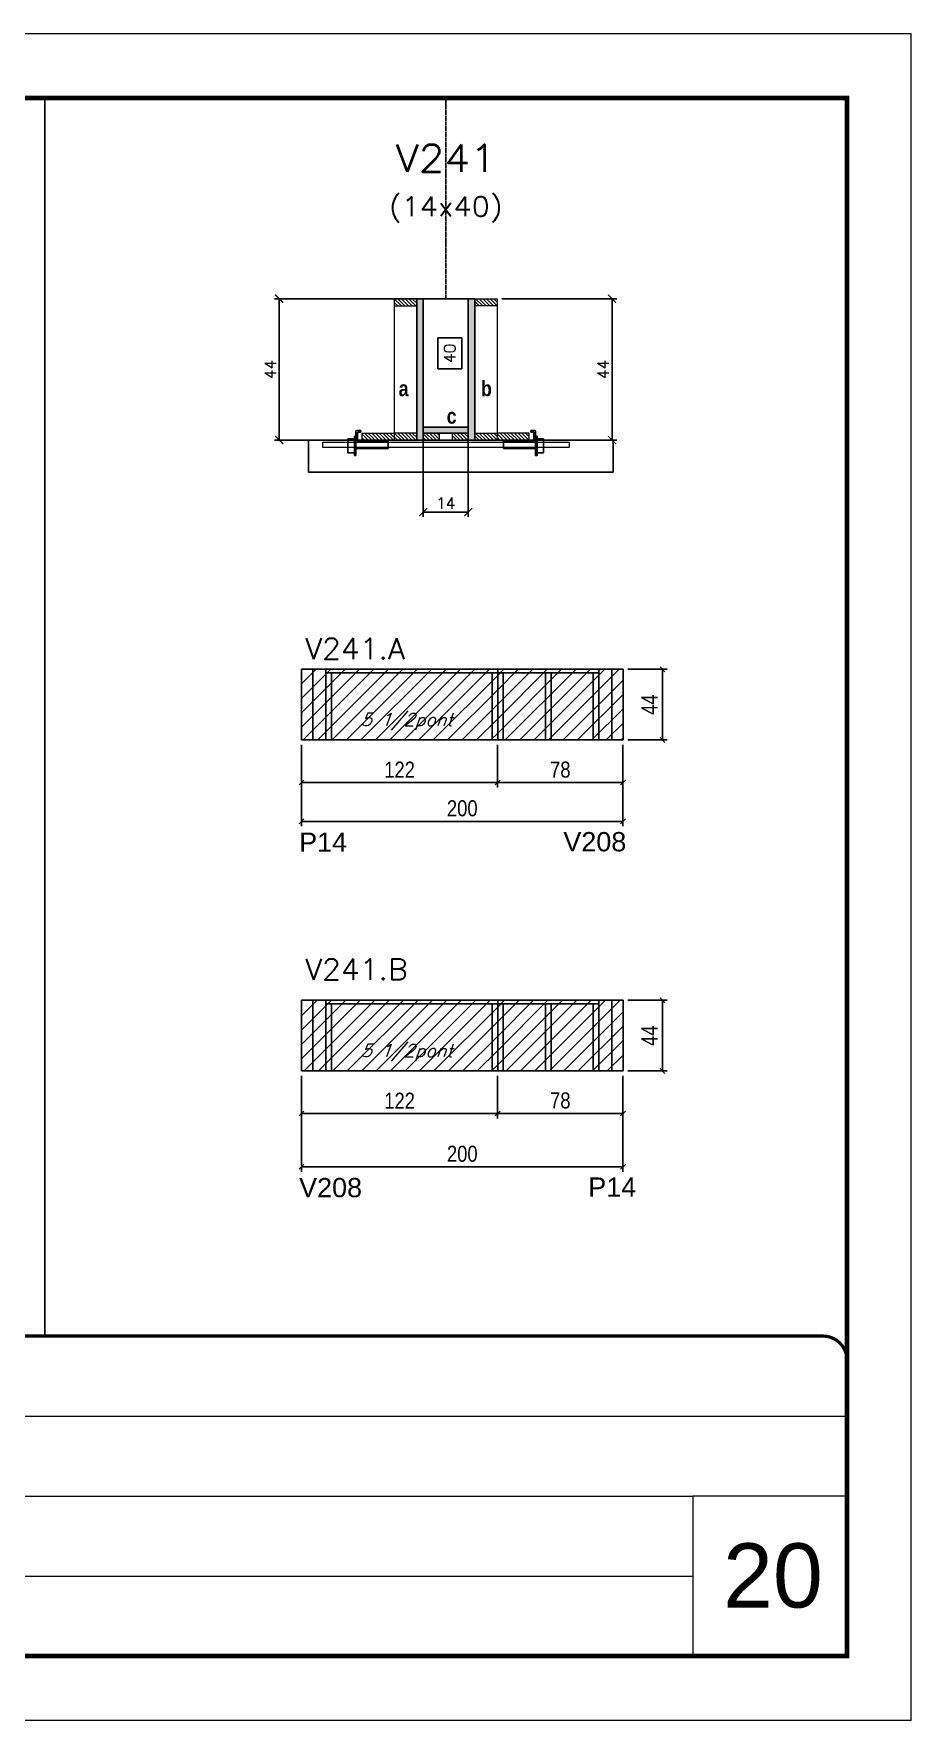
# Model space of a CAD drawing. Extents: x 137137 to 143418, y 10464 to 34486.
# Drawn here: x 142845 to 143391, y 28841 to 29891 of the extents above; entities that cross this region are included whole.
import ezdxf
from ezdxf.enums import TextEntityAlignment as Align

# ---------------------------------------------------------------- set-up
doc = ezdxf.new("R2010")
doc.units = 0
for name, pattern in [('CONTINUO', [0]), ('DASHED', [0.75, 0.5, -0.25]), ('HIDDEN', [0.375, 0.25, -0.125])]:
    doc.linetypes.add(name, pattern=pattern)
for name, color, linetype in [('5', 5, 'Continuous'), ('barrote', 251, 'Continuous'), ('COTA', 241, 'Continuous'), ('Cota Seção (2x)', 4, 'Continuous'), ('detalhes', 4, 'Continuous'), ('Painéis', 200, 'Continuous'), ('presilha', 1, 'Continuous'), ('SARR_2.2x7', 40, 'Continuous'), ('SARR_3.5x7', 81, 'Continuous'), ('texto', 7, 'Continuous'), ('Texto de Titulo', 7, 'Continuous'), ('Texto Qtd Sarr', 242, 'Continuous')]:
    doc.layers.add(name, color=color, linetype=linetype)
for name, color, linetype, lineweight in [('CARIMBO', 255, 'Continuous', 9), ('CONCRETO', 251, 'Continuous', 25), ('Folhas', 255, 'Continuous', 9), ('Hachura', 251, 'Continuous', 9), ('Madeira', 126, 'Continuous', 18), ('SARRAFO DE PRESSAO', 251, 'DASHED', 9), ('SCO-___-LAJ', 2, 'Continuous', 0), ('Texto Seção', 7, 'Continuous', 15)]:
    doc.layers.add(name, color=color, linetype=linetype, lineweight=lineweight)
doc.styles.add('ARIAL', font='arial.ttf')
doc.styles.add('COTA TECNICA', font='techl___.ttf', dxfattribs={"height": 10})
doc.styles.add('REGUA-120', font='ROMANS.shx', dxfattribs={"height": 15})
doc.styles.add('Romans', font='romans.shx')
doc.styles.get("Standard").update_dxf_attribs({"font": 'arial.ttf'})
doc.styles.add('TECNICA', font='techb___.ttf', dxfattribs={"height": 10})
doc.dimstyles.new('Cota Seção (2x)', dxfattribs={"dimtxt": 7, "dimasz": 5, "dimexe": 3, "dimexo": 3, "dimgap": 2, "dimtad": 3, "dimdec": 1, "dimlfac": 0.5, "dimzin": 12, "dimdsep": 46, "dimtxsty": 'Romans', "dimblk": 'ARCHTICK', "dimcen": 0, "dimclrd": 4, "dimclre": 4, "dimclrt": 1, "dimadec": 1, "dimazin": 3, "dimtfac": 1, "dimtdec": 1, "dimtmove": 0, "dimatfit": 3, "dimldrblk": 'OBLIQUE', "dimfxl": 1, "dimtolj": 1, "dimtzin": 12, "dimarcsym": 0})
doc.dimstyles.new('Cota Seção interna', dxfattribs={"dimtxt": 7, "dimasz": 6, "dimexe": 0.18, "dimexo": 2, "dimgap": -4, "dimtad": 3, "dimdec": 1, "dimlfac": 0.5, "dimzin": 12, "dimdsep": 46, "dimtxsty": 'Romans', "dimblk": 'ARCHTICK', "dimcen": 0.09, "dimse1": 1, "dimse2": 1, "dimsd1": 1, "dimsd2": 1, "dimclrd": 180, "dimclre": 5, "dimclrt": 1, "dimadec": 0, "dimazin": 3, "dimtfac": 1, "dimtdec": 1, "dimtofl": 0, "dimtmove": 0, "dimatfit": 3, "dimldrblk": 'ARCHTICK', "dimfxl": 1, "dimtolj": 1, "dimtzin": 0, "dimarcsym": 0})
doc.dimstyles.new('PAINEL', dxfattribs={"dimtxt": 10, "dimasz": 3, "dimexe": 3, "dimexo": 3, "dimgap": 3, "dimtad": 1, "dimdec": 1, "dimzin": 12, "dimdsep": 46, "dimtxsty": 'COTA TECNICA', "dimblk1": 'OBLIQUE', "dimblk2": 'OBLIQUE', "dimsah": 1, "dimcen": 0.9, "dimclrd": 4, "dimclre": 4, "dimclrt": 240, "dimadec": 1, "dimazin": 3, "dimtfac": 1, "dimtdec": 1, "dimtmove": 0, "dimatfit": 3, "dimfxl": 1, "dimtolj": 1, "dimtzin": 12, "dimarcsym": 0})
pattern_1 = [(315, (166033.7548, 21408.832), (1.12253202, 1.12253202), [])]
pattern_2 = [(315, (166043.7548, 21408.832), (1.12253202, 1.12253202), [])]
pattern_3 = [(45, (4755, 1148.575), (-4.49012806, 4.49012806), [])]

# ---------------------------------------------------------------- blocks, each defined once
blk = doc.blocks.new('9999999999')
at = {"color": 30, "linetype": 'CONTINUO'}
for p, q in [((98564.6, 34379.6), (99584, 34379.6)), ((98564.6, 34329.8), (99488, 34329.8)), ((99584, 34329.8), (99488, 34329.8)), ((99488, 34329.8), (99488, 34230.2)), ((98564.6, 34280), (99488, 34280))]:
    blk.add_line(p, q, dxfattribs=at)
at = {"color": 30, "linetype": 'CONTINUO', "const_width": 2}
blk.add_lwpolyline([(99584, 34230.2), (99584, 34414.4, 0.414214), (99569, 34429.4), (98229, 34429.4, 0.414214), (98214, 34414.4), (98214, 34245.2, 0.414214), (98229, 34230.2), (99584, 34230.2)], format="xyb", dxfattribs=at)
at = {"layer": 'Folhas'}
blk.add_lwpolyline([(98139, 34190.2), (99624, 34190.2), (99624, 35240.2), (98139, 35240.2)], close=True, dxfattribs=at)
at = {"layer": 'Folhas', "color": 30, "const_width": 3}
blk.add_lwpolyline([(98214, 34230.2), (99584, 34230.2), (99584, 35200.2), (98214, 35200.2)], close=True, dxfattribs=at)
blk = doc.blocks.new('_ArchTick')
at = {"color": 0, "linetype": 'ByBlock', "const_width": 0.15}
blk.add_lwpolyline([(-0.5, -0.5), (0.5, 0.5)], dxfattribs=at)
blk = doc.blocks.new('*D5682')
at = {"layer": 'COTA', "color": 4, "lineweight": -2, "transparency": 16777216}
for p, q in [((143084.1, 29726.5), (142994.5, 29726.5)), ((142997.5, 29638.5), (142997.5, 29726.5)), ((143046.1, 29638.5), (142994.5, 29638.5))]:
    blk.add_line(p, q, dxfattribs=at)
at = {"layer": 'Defpoints', "color": 0, "transparency": 16777216}
for p in [(142997.5, 29726.5), (143087.1, 29726.5), (143049.1, 29638.5)]:
    blk.add_point(p, dxfattribs=at)
at = {"layer": 'COTA', "color": 4, "lineweight": -2, "transparency": 16777216, "xscale": 5, "yscale": 5, "zscale": 5}
for p, rotation in [((142997.5, 29726.5), 90), ((142997.5, 29638.5), 270)]:
    blk.add_blockref('_ArchTick', p, dxfattribs=dict(at, rotation=rotation))
at = {"layer": 'COTA', "color": 1, "transparency": 16777216, "insert": (142992, 29682.5), "char_height": 7, "attachment_point": 5, "rotation": 90, "style": 'Romans'}
blk.add_mtext('\\A1;44', dxfattribs=at)
blk = doc.blocks.new('_Oblique')
at = {"color": 0, "linetype": 'ByBlock', "lineweight": -2}
blk.add_line((-0.5, -0.5), (0.5, 0.5), dxfattribs=at)
blk = doc.blocks.new('*D5683')
at = {"layer": 'COTA', "color": 4, "lineweight": -2, "transparency": 16777216}
for p, q in [((143136.1, 29726.5), (143207.6, 29726.5)), ((143204.6, 29638.5), (143204.6, 29726.5)), ((143156.1, 29638.5), (143207.6, 29638.5))]:
    blk.add_line(p, q, dxfattribs=at)
at = {"layer": 'Defpoints', "color": 0, "transparency": 16777216}
for p in [(143133.1, 29726.5), (143204.6, 29726.5), (143153.1, 29638.5)]:
    blk.add_point(p, dxfattribs=at)
at = {"layer": 'COTA', "color": 4, "lineweight": -2, "transparency": 16777216, "xscale": 5, "yscale": 5, "zscale": 5}
for p, rotation in [((143204.6, 29726.5), 90), ((143204.6, 29638.5), 270)]:
    blk.add_blockref('_ArchTick', p, dxfattribs=dict(at, rotation=rotation))
at = {"layer": 'COTA', "color": 1, "transparency": 16777216, "insert": (143199.1, 29682.5), "char_height": 7, "attachment_point": 5, "rotation": 90, "style": 'Romans'}
blk.add_mtext('\\A1;44', dxfattribs=at)
blk = doc.blocks.new('*D5684')
at = {"layer": 'Cota Seção (2x)', "color": 180, "lineweight": -2, "transparency": 16777216}
for p, q in [((143111.1, 29702.1), (143096.1, 29702.1)), ((143096.1, 29702.1), (143096.1, 29682.8)), ((143111.1, 29682.8), (143111.1, 29702.1)), ((143096.1, 29682.8), (143111.1, 29682.8))]:
    blk.add_line(p, q, dxfattribs=at)
at = {"layer": 'Defpoints', "color": 0, "transparency": 16777216}
for p in [(143115.1, 29726.5), (143115.1, 29726.5), (143115.1, 29646.5)]:
    blk.add_point(p, dxfattribs=at)
at = {"layer": 'Cota Seção (2x)', "color": 1, "transparency": 16777216, "insert": (143103.6, 29692.5), "char_height": 7, "attachment_point": 5, "rotation": 90, "style": 'Romans'}
blk.add_mtext('\\A1;40', dxfattribs=at)
blk = doc.blocks.new('titulo1')
at = {"layer": 'Defpoints', "color": 252, "linetype": 'HIDDEN', "ltscale": 2}
blk.add_line((0, 0), (0, 125), dxfattribs=at)
at = {"layer": 'Defpoints', "style": 'Romans', "oblique": 15}
blk.add_attdef('FOLHA', text='', height=10, dxfattribs=at).set_placement((0, 15.6), align=Align.MIDDLE_CENTER)
at = {"layer": 'Texto Qtd Sarr', "color": 3, "style": 'Romans', "oblique": 15}
for tag, height, p in [('TITULO', 17, (0, 71.4)), ('SEÇÃO', 12, (0, 41.5))]:
    blk.add_attdef(tag, text='', height=height, dxfattribs=at).set_placement(p, align=Align.MIDDLE_CENTER)
blk = doc.blocks.new('PRESILHA METÁLICA 1')
at = {"layer": 'presilha'}
for p, q in [((7.5, 10.6), (7.5, 19.9)), ((12, 21), (8.6, 21)), ((9, 11.6), (9, 18.9)), ((12, 19.5), (9.6, 19.5)), ((12, 21), (12, 19.5)), ((0, 13), (6, 13)), ((0, 13), (0, 0)), ((6, 0), (0, 0)), ((6, 15.5), (7.5, 15.5)), ((6, -2.5), (6, 15.5)), ((6, 13), (6, 0)), ((7.5, 15.5), (7.5, -2.5)), ((37.5, 4.1), (7.5, 4.1)), ((37.5, 11), (9.6, 11)), ((37.5, 11), (37.5, 4.1)), ((7.5, -2.5), (6, -2.5))]:
    blk.add_line(p, q, dxfattribs=at)
for centre, radius, start, end in [((8.6, 19.9), 1.14, 90, 180), ((9.6, 18.9), 0.57, 90, 180), ((9.6, 11.6), 0.57, 180, 270)]:
    blk.add_arc(centre, radius, start, end, dxfattribs=at)
blk = doc.blocks.new('*D5685')
at = {"layer": 'COTA', "color": 4, "lineweight": -2, "transparency": 16777216}
for p, q in [((143087.1, 29639.9), (143087.1, 29590.7)), ((143115.1, 29639.9), (143115.1, 29590.7)), ((143087.1, 29593.7), (143115.1, 29593.7))]:
    blk.add_line(p, q, dxfattribs=at)
at = {"layer": 'Defpoints', "color": 0, "transparency": 16777216}
for p in [(143087.1, 29642.9), (143115.1, 29642.9), (143115.1, 29593.7)]:
    blk.add_point(p, dxfattribs=at)
at = {"layer": 'COTA', "color": 4, "lineweight": -2, "transparency": 16777216, "xscale": 5, "yscale": 5, "zscale": 5, "rotation": 180}
blk.add_blockref('_ArchTick', (143087.1, 29593.7), dxfattribs=at)
at = {"layer": 'COTA', "color": 4, "lineweight": -2, "transparency": 16777216, "xscale": 5, "yscale": 5, "zscale": 5}
blk.add_blockref('_ArchTick', (143115.1, 29593.7), dxfattribs=at)
at = {"layer": 'COTA', "color": 1, "transparency": 16777216, "insert": (143101.1, 29599.2), "char_height": 7, "attachment_point": 5, "style": 'Romans'}
blk.add_mtext('\\A1;14', dxfattribs=at)
blk = doc.blocks.new('*D5689')
at = {"layer": 'COTA', "color": 4, "linetype": 'ByBlock', "lineweight": -2, "transparency": 16777216}
for p, q in [((143011.4, 29448.8), (143011.4, 29398.1)), ((143211.4, 29448.8), (143211.4, 29398.1)), ((143011.4, 29401.1), (143211.4, 29401.1))]:
    blk.add_line(p, q, dxfattribs=at)
at = {"layer": 'Defpoints', "color": 0, "linetype": 'ByBlock', "transparency": 16777216}
for p in [(143011.4, 29451.8), (143211.4, 29451.8), (143211.4, 29401.1)]:
    blk.add_point(p, dxfattribs=at)
at = {"layer": 'COTA', "color": 4, "linetype": 'ByBlock', "lineweight": -2, "transparency": 16777216, "xscale": 3, "yscale": 3, "zscale": 3, "rotation": 180}
blk.add_blockref('_Oblique', (143011.4, 29401.1), dxfattribs=at)
at = {"layer": 'COTA', "color": 4, "linetype": 'ByBlock', "lineweight": -2, "transparency": 16777216, "xscale": 3, "yscale": 3, "zscale": 3}
blk.add_blockref('_Oblique', (143211.4, 29401.1), dxfattribs=at)
at = {"layer": 'COTA', "color": 240, "linetype": 'ByBlock', "transparency": 16777216, "insert": (143111.4, 29409.2), "char_height": 10, "attachment_point": 5, "style": 'COTA TECNICA'}
blk.add_mtext('\\A1;200', dxfattribs=at)
blk = doc.blocks.new('*D5690')
at = {"layer": 'COTA', "color": 4, "linetype": 'ByBlock', "lineweight": -2, "transparency": 16777216}
for p, q in [((143214.4, 29495.8), (143239, 29495.8)), ((143236, 29495.8), (143236, 29451.8)), ((143214.4, 29451.8), (143239, 29451.8))]:
    blk.add_line(p, q, dxfattribs=at)
at = {"layer": 'Defpoints', "color": 0, "linetype": 'ByBlock', "transparency": 16777216}
for p in [(143211.4, 29495.8), (143211.4, 29451.8), (143236, 29451.8)]:
    blk.add_point(p, dxfattribs=at)
at = {"layer": 'COTA', "color": 4, "linetype": 'ByBlock', "lineweight": -2, "transparency": 16777216, "xscale": 3, "yscale": 3, "zscale": 3}
for p, rotation in [((143236, 29495.8), 90), ((143236, 29451.8), 270)]:
    blk.add_blockref('_Oblique', p, dxfattribs=dict(at, rotation=rotation))
at = {"layer": 'COTA', "color": 240, "linetype": 'ByBlock', "transparency": 16777216, "insert": (143227.9, 29473.8), "char_height": 10, "attachment_point": 5, "rotation": 90, "style": 'COTA TECNICA'}
blk.add_mtext('\\A1;44', dxfattribs=at)
blk = doc.blocks.new('*D5691')
at = {"layer": 'COTA', "color": 4, "linetype": 'ByBlock', "lineweight": -2, "transparency": 16777216}
for p, q in [((143011.4, 29242.7), (143011.4, 29183)), ((143211.4, 29242.7), (143211.4, 29183)), ((143011.4, 29186), (143211.4, 29186))]:
    blk.add_line(p, q, dxfattribs=at)
at = {"layer": 'Defpoints', "color": 0, "linetype": 'ByBlock', "transparency": 16777216}
for p in [(143011.4, 29245.7), (143211.4, 29245.7), (143211.4, 29186)]:
    blk.add_point(p, dxfattribs=at)
at = {"layer": 'COTA', "color": 4, "linetype": 'ByBlock', "lineweight": -2, "transparency": 16777216, "xscale": 3, "yscale": 3, "zscale": 3, "rotation": 180}
blk.add_blockref('_Oblique', (143011.4, 29186), dxfattribs=at)
at = {"layer": 'COTA', "color": 4, "linetype": 'ByBlock', "lineweight": -2, "transparency": 16777216, "xscale": 3, "yscale": 3, "zscale": 3}
blk.add_blockref('_Oblique', (143211.4, 29186), dxfattribs=at)
at = {"layer": 'COTA', "color": 240, "linetype": 'ByBlock', "transparency": 16777216, "insert": (143111.4, 29194.1), "char_height": 10, "attachment_point": 5, "style": 'COTA TECNICA'}
blk.add_mtext('\\A1;200', dxfattribs=at)
blk = doc.blocks.new('*D5692')
at = {"layer": 'COTA', "color": 4, "linetype": 'ByBlock', "lineweight": -2, "transparency": 16777216}
for p, q in [((143214.4, 29289.7), (143239, 29289.7)), ((143236, 29289.7), (143236, 29245.7)), ((143214.4, 29245.7), (143239, 29245.7))]:
    blk.add_line(p, q, dxfattribs=at)
at = {"layer": 'Defpoints', "color": 0, "linetype": 'ByBlock', "transparency": 16777216}
for p in [(143211.4, 29289.7), (143211.4, 29245.7), (143236, 29245.7)]:
    blk.add_point(p, dxfattribs=at)
at = {"layer": 'COTA', "color": 4, "linetype": 'ByBlock', "lineweight": -2, "transparency": 16777216, "xscale": 3, "yscale": 3, "zscale": 3}
for p, rotation in [((143236, 29289.7), 90), ((143236, 29245.7), 270)]:
    blk.add_blockref('_Oblique', p, dxfattribs=dict(at, rotation=rotation))
at = {"layer": 'COTA', "color": 240, "linetype": 'ByBlock', "transparency": 16777216, "insert": (143227.9, 29267.7), "char_height": 10, "attachment_point": 5, "rotation": 90, "style": 'COTA TECNICA'}
blk.add_mtext('\\A1;44', dxfattribs=at)
blk = doc.blocks.new('*D5887')
at = {"layer": 'COTA', "color": 4, "linetype": 'ByBlock', "lineweight": -2, "transparency": 16777216}
for p, q in [((143011.4, 29242.7), (143011.4, 29216.2)), ((143133.4, 29242.7), (143133.4, 29216.2)), ((143011.4, 29219.2), (143133.4, 29219.2))]:
    blk.add_line(p, q, dxfattribs=at)
at = {"layer": 'Defpoints', "color": 0, "linetype": 'ByBlock', "transparency": 16777216}
for p in [(143011.4, 29245.7), (143133.4, 29245.7), (143133.4, 29219.2)]:
    blk.add_point(p, dxfattribs=at)
at = {"layer": 'COTA', "color": 4, "linetype": 'ByBlock', "lineweight": -2, "transparency": 16777216, "xscale": 3, "yscale": 3, "zscale": 3, "rotation": 180}
blk.add_blockref('_Oblique', (143011.4, 29219.2), dxfattribs=at)
at = {"layer": 'COTA', "color": 4, "linetype": 'ByBlock', "lineweight": -2, "transparency": 16777216, "xscale": 3, "yscale": 3, "zscale": 3}
blk.add_blockref('_Oblique', (143133.4, 29219.2), dxfattribs=at)
at = {"layer": 'COTA', "color": 240, "linetype": 'ByBlock', "transparency": 16777216, "insert": (143072.4, 29227.2), "char_height": 10, "attachment_point": 5, "style": 'COTA TECNICA'}
blk.add_mtext('\\A1;122', dxfattribs=at)
blk = doc.blocks.new('*D5888')
at = {"layer": 'COTA', "color": 4, "linetype": 'ByBlock', "lineweight": -2, "transparency": 16777216}
for p, q in [((143133.4, 29242.7), (143133.4, 29216.2)), ((143211.4, 29242.7), (143211.4, 29216.2)), ((143133.4, 29219.2), (143211.4, 29219.2))]:
    blk.add_line(p, q, dxfattribs=at)
at = {"layer": 'Defpoints', "color": 0, "linetype": 'ByBlock', "transparency": 16777216}
for p in [(143133.4, 29245.7), (143211.4, 29245.7), (143211.4, 29219.2)]:
    blk.add_point(p, dxfattribs=at)
at = {"layer": 'COTA', "color": 4, "linetype": 'ByBlock', "lineweight": -2, "transparency": 16777216, "xscale": 3, "yscale": 3, "zscale": 3, "rotation": 180}
blk.add_blockref('_Oblique', (143133.4, 29219.2), dxfattribs=at)
at = {"layer": 'COTA', "color": 4, "linetype": 'ByBlock', "lineweight": -2, "transparency": 16777216, "xscale": 3, "yscale": 3, "zscale": 3}
blk.add_blockref('_Oblique', (143211.4, 29219.2), dxfattribs=at)
at = {"layer": 'COTA', "color": 240, "linetype": 'ByBlock', "transparency": 16777216, "insert": (143172.4, 29227.3), "char_height": 10, "attachment_point": 5, "style": 'COTA TECNICA'}
blk.add_mtext('\\A1;78', dxfattribs=at)
blk = doc.blocks.new('*D5889')
at = {"layer": 'COTA', "color": 4, "linetype": 'ByBlock', "lineweight": -2, "transparency": 16777216}
for p, q in [((143011.4, 29448.8), (143011.4, 29422.3)), ((143133.4, 29448.8), (143133.4, 29422.3)), ((143011.4, 29425.3), (143133.4, 29425.3))]:
    blk.add_line(p, q, dxfattribs=at)
at = {"layer": 'Defpoints', "color": 0, "linetype": 'ByBlock', "transparency": 16777216}
for p in [(143011.4, 29451.8), (143133.4, 29451.8), (143133.4, 29425.3)]:
    blk.add_point(p, dxfattribs=at)
at = {"layer": 'COTA', "color": 4, "linetype": 'ByBlock', "lineweight": -2, "transparency": 16777216, "xscale": 3, "yscale": 3, "zscale": 3, "rotation": 180}
blk.add_blockref('_Oblique', (143011.4, 29425.3), dxfattribs=at)
at = {"layer": 'COTA', "color": 4, "linetype": 'ByBlock', "lineweight": -2, "transparency": 16777216, "xscale": 3, "yscale": 3, "zscale": 3}
blk.add_blockref('_Oblique', (143133.4, 29425.3), dxfattribs=at)
at = {"layer": 'COTA', "color": 240, "linetype": 'ByBlock', "transparency": 16777216, "insert": (143072.4, 29433.3), "char_height": 10, "attachment_point": 5, "style": 'COTA TECNICA'}
blk.add_mtext('\\A1;122', dxfattribs=at)
blk = doc.blocks.new('*D5890')
at = {"layer": 'COTA', "color": 4, "linetype": 'ByBlock', "lineweight": -2, "transparency": 16777216}
for p, q in [((143133.4, 29448.8), (143133.4, 29422.3)), ((143211.4, 29448.8), (143211.4, 29422.3)), ((143133.4, 29425.3), (143211.4, 29425.3))]:
    blk.add_line(p, q, dxfattribs=at)
at = {"layer": 'Defpoints', "color": 0, "linetype": 'ByBlock', "transparency": 16777216}
for p in [(143133.4, 29451.8), (143211.4, 29451.8), (143211.4, 29425.3)]:
    blk.add_point(p, dxfattribs=at)
at = {"layer": 'COTA', "color": 4, "linetype": 'ByBlock', "lineweight": -2, "transparency": 16777216, "xscale": 3, "yscale": 3, "zscale": 3, "rotation": 180}
blk.add_blockref('_Oblique', (143133.4, 29425.3), dxfattribs=at)
at = {"layer": 'COTA', "color": 4, "linetype": 'ByBlock', "lineweight": -2, "transparency": 16777216, "xscale": 3, "yscale": 3, "zscale": 3}
blk.add_blockref('_Oblique', (143211.4, 29425.3), dxfattribs=at)
at = {"layer": 'COTA', "color": 240, "linetype": 'ByBlock', "transparency": 16777216, "insert": (143172.4, 29433.3), "char_height": 10, "attachment_point": 5, "style": 'COTA TECNICA'}
blk.add_mtext('\\A1;78', dxfattribs=at)

msp = doc.modelspace()

# ---------------------------------------------------------------- hatches: boundary and pattern name
at = {"layer": 'Hachura'}
h = msp.add_hatch(dxfattribs=at)
h.set_pattern_fill('ANSI31', color=256, scale=0.5, angle=270, style=0)
h.set_pattern_definition([(315, (166043.7548, 21418.832), (1.12253202, 1.12253202), [])])
h.paths.add_polyline_path([(143083.13, 29722.08), (143083.13, 29726.48), (143069.13, 29726.48), (143069.13, 29722.08)])
h = msp.add_hatch(color=256, dxfattribs=at)
h.dxf.hatch_style = 1
h.paths.add_polyline_path([(143083.13, 29726.48), (143087.13, 29726.48), (143087.13, 29638.48), (143083.13, 29638.48)])
h = msp.add_hatch(color=256, dxfattribs=at)
h.dxf.hatch_style = 1
h.paths.add_polyline_path([(143119.13, 29726.48), (143115.13, 29726.48), (143115.13, 29638.48), (143119.13, 29638.48)])
h = msp.add_hatch(dxfattribs=at)
h.set_pattern_fill('ANSI31', color=256, scale=0.5, angle=270, style=0)
h.set_pattern_definition([(315, (166033.7645, 21418.832), (1.12253202, 1.12253202), [])])
h.paths.add_polyline_path([(143119.13, 29722.08), (143119.13, 29726.48), (143133.13, 29726.48), (143133.13, 29722.08)])
h = msp.add_hatch(dxfattribs=at)
h.set_pattern_fill('ANSI31', color=256, scale=0.5, angle=270, style=0)
h.set_pattern_definition(pattern_2)
h.paths.add_polyline_path([(143049.13, 29638.48), (143049.13, 29642.88), (143069.13, 29642.88), (143069.13, 29638.48)])
h = msp.add_hatch(dxfattribs=at)
h.set_pattern_fill('ANSI31', color=256, scale=0.5, angle=270, style=0)
h.set_pattern_definition([(315, (166043.7548, 21335.232), (1.12253202, 1.12253202), [])])
h.paths.add_polyline_path([(143083.13, 29638.48), (143083.13, 29642.88), (143069.13, 29642.88), (143069.13, 29638.48)])
h = msp.add_hatch(color=256, dxfattribs=at)
h.dxf.hatch_style = 1
h.paths.add_polyline_path([(143087.13, 29642.88), (143087.13, 29646.48), (143115.13, 29646.48), (143115.13, 29642.88)])
h = msp.add_hatch(dxfattribs=at)
h.set_pattern_fill('ANSI31', color=256, scale=0.5, angle=270, style=0)
h.set_pattern_definition(pattern_2)
h.paths.add_polyline_path([(143087.13, 29638.48), (143087.13, 29642.88), (143097.13, 29642.88), (143097.13, 29638.48)])
h = msp.add_hatch(dxfattribs=at)
h.set_pattern_fill('ANSI31', color=256, scale=0.5, angle=270, style=0)
h.set_pattern_definition(pattern_1)
h.paths.add_polyline_path([(143115.13, 29638.48), (143115.13, 29642.88), (143105.13, 29642.88), (143105.13, 29638.48)])
h = msp.add_hatch(dxfattribs=at)
h.set_pattern_fill('ANSI31', color=256, scale=0.5, angle=270, style=0)
h.set_pattern_definition([(315, (166033.7548, 21335.232), (1.12253202, 1.12253202), [])])
h.paths.add_polyline_path([(143119.13, 29638.48), (143119.13, 29642.88), (143133.13, 29642.88), (143133.13, 29638.48)])
h = msp.add_hatch(dxfattribs=at)
h.set_pattern_fill('ANSI31', color=256, scale=0.5, angle=270, style=0)
h.set_pattern_definition(pattern_1)
h.paths.add_polyline_path([(143153.13, 29638.48), (143153.13, 29642.88), (143133.13, 29642.88), (143133.13, 29638.48)])
at = {"layer": 'Hachura', "linetype": 'ByBlock'}
h = msp.add_hatch(dxfattribs=at)
h.set_pattern_fill('ANSI31', color=256, scale=2)
h.set_pattern_definition(pattern_3)
h.paths.add_polyline_path([(143133.44, 29451.78), (143133.44, 29495.78), (143011.44, 29495.78), (143011.44, 29451.78)])
h.paths.add_polyline_path([(143040.46, 29455.18), (143108.08, 29455.18), (143113.58, 29471.16), (143045.96, 29471.16)], flags=24)
h = msp.add_hatch(dxfattribs=at)
h.set_pattern_fill('ANSI31', color=256, scale=2)
h.set_pattern_definition(pattern_3)
h.paths.add_polyline_path([(143211.44, 29451.78), (143211.44, 29495.78), (143133.44, 29495.78), (143133.44, 29451.78)])
h = msp.add_hatch(dxfattribs=at)
h.set_pattern_fill('ANSI31', color=256, scale=2)
h.set_pattern_definition(pattern_3)
h.paths.add_polyline_path([(143011.44, 29289.71), (143011.44, 29245.71), (143133.44, 29245.71), (143133.44, 29289.71)])
h.paths.add_polyline_path([(143040.46, 29249.12), (143108.08, 29249.12), (143113.58, 29265.09), (143045.96, 29265.09)], flags=24)
h = msp.add_hatch(dxfattribs=at)
h.set_pattern_fill('ANSI31', color=256, scale=2)
h.set_pattern_definition(pattern_3)
h.paths.add_polyline_path([(143133.44, 29289.71), (143133.44, 29245.71), (143211.44, 29245.71), (143211.44, 29289.71)])

# ---------------------------------------------------------------- linework, layer by layer
at = {"layer": 'barrote'}
msp.add_lwpolyline([(143015.68, 29618.48), (143205.26, 29618.48), (143205.26, 29638.48), (143015.68, 29638.48)], close=True, dxfattribs=at)
at = {"layer": 'CONCRETO'}
msp.add_lwpolyline([(143087.13, 29726.48), (143087.13, 29726.48), (143087.13, 29726.48), (143087.13, 29726.48), (143115.13, 29726.48), (143115.13, 29726.48), (143115.13, 29726.48), (143115.13, 29646.48), (143087.13, 29646.48), (143087.13, 29726.48)], close=True, dxfattribs=at)
at = {"layer": 'COTA', "linetype": 'ByBlock'}
msp.add_line((142851.7, 29851.48), (142851.7, 29080.72), dxfattribs=at)
at = {"layer": 'Madeira'}
for points in [[(143083.13, 29722.08), (143083.13, 29726.48), (143069.13, 29726.48), (143069.13, 29722.08)], [(143083.13, 29726.48), (143069.13, 29726.48), (143069.13, 29638.48), (143083.13, 29638.48)], [(143119.13, 29722.08), (143119.13, 29726.48), (143133.13, 29726.48), (143133.13, 29722.08)], [(143119.13, 29726.48), (143133.13, 29726.48), (143133.13, 29638.48), (143119.13, 29638.48)], [(143049.13, 29638.48), (143049.13, 29642.88), (143069.13, 29642.88), (143069.13, 29638.48)], [(143083.13, 29638.48), (143083.13, 29642.88), (143069.13, 29642.88), (143069.13, 29638.48)], [(143087.13, 29638.48), (143087.13, 29642.88), (143097.13, 29642.88), (143097.13, 29638.48)], [(143115.13, 29638.48), (143115.13, 29642.88), (143105.13, 29642.88), (143105.13, 29638.48)], [(143119.13, 29638.48), (143119.13, 29642.88), (143133.13, 29642.88), (143133.13, 29638.48)], [(143153.13, 29638.48), (143153.13, 29642.88), (143133.13, 29642.88), (143133.13, 29638.48)]]:
    msp.add_lwpolyline(points, close=True, dxfattribs=at)
at = {"layer": 'Painéis', "linetype": 'ByBlock'}
for p, q in [((143011.44, 29495.78), (143011.44, 29451.78)), ((143211.44, 29495.78), (143011.44, 29495.78)), ((143133.44, 29495.78), (143133.44, 29451.78)), ((143211.44, 29495.78), (143211.44, 29451.78)), ((143011.44, 29451.78), (143211.44, 29451.78)), ((143011.44, 29289.71), (143011.44, 29245.71)), ((143211.44, 29289.71), (143011.44, 29289.71)), ((143133.44, 29289.71), (143133.44, 29245.71)), ((143211.44, 29289.71), (143211.44, 29245.71)), ((143011.44, 29245.71), (143211.44, 29245.71))]:
    msp.add_line(p, q, dxfattribs=at)
at = {"layer": 'Painéis'}
for points in [[(143083.13, 29726.48), (143087.13, 29726.48), (143087.13, 29638.48), (143083.13, 29638.48)], [(143119.13, 29726.48), (143115.13, 29726.48), (143115.13, 29638.48), (143119.13, 29638.48)], [(143087.13, 29642.88), (143087.13, 29646.48), (143115.13, 29646.48), (143115.13, 29642.88)]]:
    msp.add_lwpolyline(points, close=True, dxfattribs=at)
at = {"layer": 'SARR_2.2x7', "linetype": 'Continuous'}
for p, q in [((143018.44, 29495.78), (143018.44, 29451.78)), ((143204.44, 29495.78), (143204.44, 29451.78)), ((143133.44, 29493.58), (143026.44, 29493.58)), ((143196.44, 29493.58), (143133.44, 29493.58)), ((143018.44, 29289.71), (143018.44, 29245.71)), ((143133.44, 29287.51), (143026.44, 29287.51)), ((143196.44, 29287.51), (143133.44, 29287.51)), ((143204.44, 29289.71), (143204.44, 29245.71))]:
    msp.add_line(p, q, dxfattribs=at)
at = {"layer": 'SARR_3.5x7'}
for p, q in [((143026.44, 29495.78), (143026.44, 29451.78)), ((143196.44, 29495.78), (143196.44, 29451.78)), ((143029.94, 29493.58), (143029.94, 29451.78)), ((143129.94, 29493.58), (143129.94, 29451.78)), ((143136.94, 29493.58), (143136.94, 29451.78)), ((143163.19, 29493.58), (143163.19, 29451.77)), ((143166.69, 29493.58), (143166.69, 29451.77)), ((143192.94, 29493.58), (143192.94, 29451.78)), ((143026.44, 29289.71), (143026.44, 29245.71)), ((143029.94, 29287.51), (143029.94, 29245.71)), ((143129.94, 29287.51), (143129.94, 29245.71)), ((143136.94, 29287.51), (143136.94, 29245.71)), ((143163.19, 29287.51), (143163.19, 29245.71)), ((143166.69, 29287.51), (143166.69, 29245.71)), ((143192.94, 29287.51), (143192.94, 29245.71)), ((143196.44, 29289.71), (143196.44, 29245.71))]:
    msp.add_line(p, q, dxfattribs=at)
at = {"layer": 'SCO-___-LAJ', "color": 1}
msp.add_lwpolyline([(143024.68, 29637.14), (143177.95, 29637.14), (143177.95, 29633.94), (143024.68, 29633.94)], close=True, dxfattribs=at)

# ---------------------------------------------------------------- block references
at = {"layer": 'presilha', "yscale": 0.6666666666666666, "zscale": 0.6666666666666666}
for p, xscale in [((143040.27, 29630.51), 0.6666666666666666), ((143162, 29630.51), -0.6666666666666666)]:
    msp.add_blockref('PRESILHA METÁLICA 1', p, dxfattribs=dict(at, xscale=xscale))
at = {"layer": 'SARRAFO DE PRESSAO', "color": 6, "linetype": 'ByBlock'}
msp.add_blockref('9999999999', (43766.81, -5348.73), dxfattribs=at)
at = {"layer": 'Texto Seção'}
ref = msp.add_blockref('titulo1', (143101.13, 29726.48), dxfattribs=at)
ref.add_attrib('TITULO', 'V241', dxfattribs={"layer": 'Texto de Titulo', "color": 7, "height": 17, "style": 'Romans', "width": 1.1}).set_placement((143101.13, 29813.98), align=Align.MIDDLE_CENTER)
ref.add_attrib('SEÇÃO', '(14x40)', dxfattribs={"layer": 'Texto de Titulo', "color": 7, "height": 12, "style": 'Romans', "width": 1.1}).set_placement((143101.13, 29783.98), align=Align.MIDDLE_CENTER)

# ---------------------------------------------------------------- texts
at = {"layer": '5', "linetype": 'Continuous'}
for s, p in [('P14', (143009.89, 29382.15)), ('V208', (143174.32, 29382.45)), ('V208', (143009.89, 29167.11)), ('P14', (143189.82, 29167.41))]:
    msp.add_text(s, height=12, rotation=0.00004, dxfattribs=at).set_placement(p)
at = {"layer": 'CARIMBO', "style": 'ARIAL'}
msp.add_text('20', height=40, dxfattribs=at).set_placement((143273.65, 28911.62))
at = {"layer": 'detalhes', "style": 'TECNICA'}
for s, p in [('a', (143071.83, 29665.81)), ('b', (143123.07, 29665.8)), ('c', (143101.73, 29648.71))]:
    msp.add_text(s, height=9.6, dxfattribs=at).set_placement(p)
at = {"layer": 'texto', "color": 2, "char_height": 8, "attachment_point": 5, "style": 'Romans'}
for insert in [(143076.83, 29463.17), (143076.83, 29257.1)]:
    msp.add_mtext('{\\Q19;\\C256;5 1/2pont}', dxfattribs=dict(at, insert=insert))
at = {"layer": 'Texto Seção', "style": 'REGUA-120', "width": 1.05}
for s, p in [('V241.A', (143013.66, 29502.15)), ('V241.B', (143013.66, 29302.55))]:
    msp.add_text(s, height=13, dxfattribs=at).set_placement(p)

# ---------------------------------------------------------------- dimensions: what is measured, and where the dimension line sits
at = {"layer": 'COTA'}
for base, p1, p2, picture, middle in [((142997.49, 29726.48), (143049.13, 29638.48), (143087.13, 29726.48), '*D5682', (142991.99, 29682.48)), ((143204.61, 29726.48), (143153.13, 29638.48), (143133.13, 29726.48), '*D5683', (143199.11, 29682.48))]:
    dim = msp.add_linear_dim(base=base, p1=p1, p2=p2, angle=90, dimstyle='Cota Seção (2x)', dxfattribs=at)
    dim.commit()
    dim.dimension.update_dxf_attribs({"geometry": picture, "text_midpoint": middle})
dim = msp.add_linear_dim(base=(143115.13, 29593.75), p1=(143087.13, 29642.88), p2=(143115.13, 29642.88), dimstyle='Cota Seção (2x)', dxfattribs=at)
dim.commit()
dim.dimension.update_dxf_attribs({"geometry": '*D5685', "text_midpoint": (143101.13, 29599.25)})
at = {"layer": 'COTA', "linetype": 'ByBlock'}
for base, p1, p2, picture, middle in [((143235.97, 29451.78), (143211.44, 29495.78), (143211.44, 29451.78), '*D5690', (143227.9, 29473.78)), ((143235.97, 29245.71), (143211.44, 29289.71), (143211.44, 29245.71), '*D5692', (143227.9, 29267.71))]:
    dim = msp.add_linear_dim(base=base, p1=p1, p2=p2, angle=90, dimstyle='PAINEL', dxfattribs=at)
    dim.commit()
    dim.dimension.update_dxf_attribs({"geometry": picture, "text_midpoint": middle})
for p1, p2, distance, picture, middle in [((143011.44, 29451.78), (143211.44, 29451.78), -50.7, '*D5689', (143111.44, 29409.18)), ((143011.44, 29245.71), (143211.44, 29245.71), -59.67, '*D5691', (143111.44, 29194.14))]:
    dim = msp.add_aligned_dim(p1=p1, p2=p2, distance=distance, dimstyle='PAINEL', dxfattribs=at)
    dim.commit()
    dim.dimension.update_dxf_attribs({"geometry": picture, "text_midpoint": middle})
for base, p1, p2, picture, middle in [((143133.44, 29425.25), (143011.44, 29451.78), (143133.44, 29451.78), '*D5889', (143072.44, 29433.31)), ((143133.44, 29219.18), (143011.44, 29245.71), (143133.44, 29245.71), '*D5887', (143072.44, 29227.24))]:
    dim = msp.add_linear_dim(base=base, p1=p1, p2=p2, dimstyle='PAINEL', dxfattribs=at)
    dim.commit()
    dim.dimension.update_dxf_attribs({"geometry": picture, "text_midpoint": middle})
for base, p1, p2, picture, middle in [((143211.44, 29425.25), (143133.44, 29451.78), (143211.44, 29451.78), '*D5890', (143172.44, 29433.35)), ((143211.44, 29219.18), (143133.44, 29245.71), (143211.44, 29245.71), '*D5888', (143172.44, 29227.28))]:
    dim = msp.add_linear_dim(base=base, p1=p1, p2=p2, dimstyle='PAINEL', override={"dimtmove": 1}, dxfattribs=at)
    dim.commit()
    dim.dimension.update_dxf_attribs({"geometry": picture, "text_midpoint": middle})
at = {"layer": 'Cota Seção (2x)'}
dim = msp.add_linear_dim(base=(143115.13, 29726.48), p1=(143115.13, 29646.48), p2=(143115.13, 29726.48), angle=90, dimstyle='Cota Seção interna', dxfattribs=at)
dim.commit()
dim.dimension.update_dxf_attribs({"geometry": '*D5684', "text_midpoint": (143115.13, 29692.48), "dimtype": 160})

doc.saveas('drawing.dxf')
